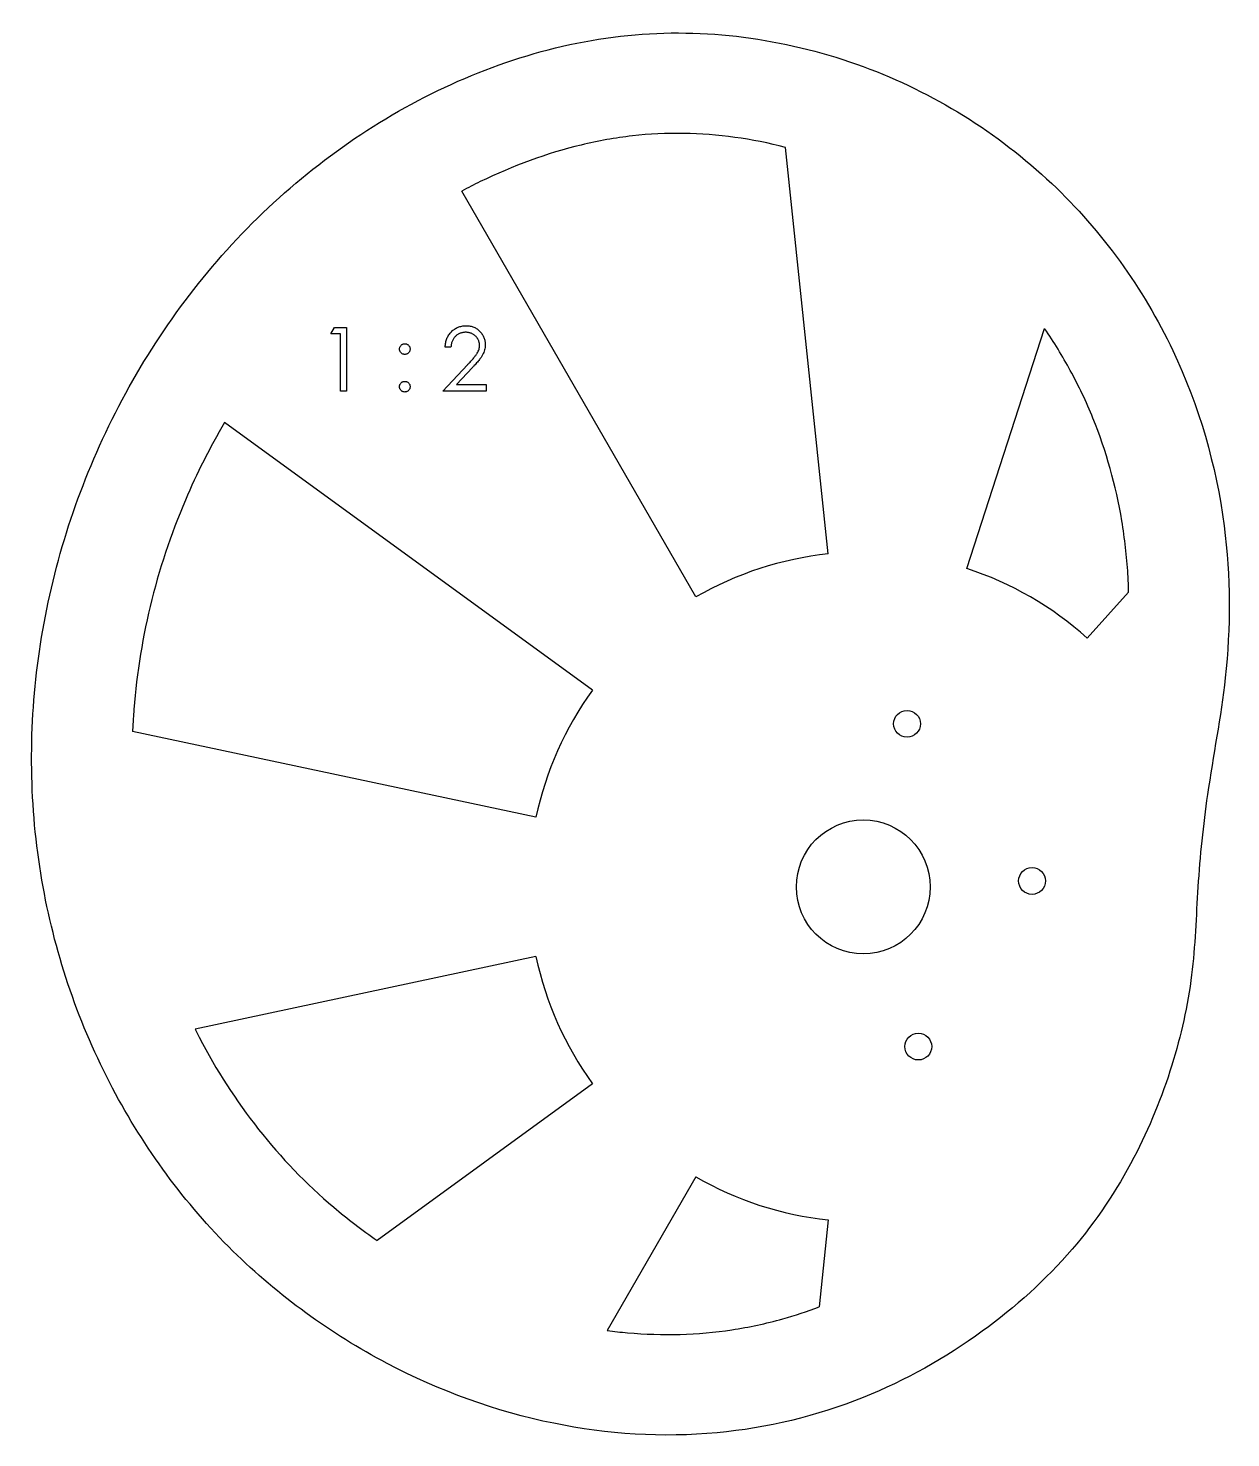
# Paper-space layout '_Right' of a CAD drawing. Header units: millimetres. Extents: x 630 to 810, y -303 to -93.
import ezdxf

# ---------------------------------------------------------------- set-up
doc = ezdxf.new("R2010")
doc.units = ezdxf.units.MM

psp = doc.layouts.new('_Right')

# ---------------------------------------------------------------- linework, layer by layer
at = {"color": 7, "linetype": 'Continuous', "lineweight": 25}
for p, q in [((749.61, -171.44), (743.23, -110.73)), ((729.84, -177.87), (694.84, -117.25)), ((675.28, -138.59), (675.84, -137.61)), ((676.74, -138.59), (675.28, -138.59)), ((675.84, -137.61), (677.6, -137.61)), ((676.74, -147.13), (676.74, -138.59)), ((677.6, -137.61), (677.6, -147.13)), ((770.29, -173.62), (781.93, -137.79)), ((693.23, -140.54), (692.38, -140.54)), ((692.01, -147.13), (695.7, -143.19)), ((696.43, -143.61), (694.05, -146.16)), ((677.6, -147.13), (676.74, -147.13)), ((698.48, -147.13), (692.01, -147.13)), ((694.05, -146.16), (698.48, -146.16)), ((698.48, -146.16), (698.48, -147.13)), ((714.39, -191.78), (659.39, -151.82)), ((788.3, -184.01), (794.49, -177.13)), ((705.93, -210.77), (645.65, -197.96)), ((705.93, -231.56), (654.99, -242.39)), ((714.39, -250.56), (682.2, -273.95)), ((729.84, -264.47), (716.59, -287.42)), ((749.61, -270.89), (748.25, -283.88))]:
    psp.add_line(p, q, dxfattribs=at)
for centre, radius in [((761.37, -196.81), 2), ((754.84, -221.17), 10), ((780.05, -220.28), 2), ((763.06, -245.01), 2)]:
    psp.add_circle(centre, radius, dxfattribs=at)
for start, end in [(96, 120), (48, 72), (144, 168), (192, 216), (240, 264)]:
    psp.add_arc((754.84, -221.17), 50, start, end, dxfattribs=at)
for points, knots in [([(804.84, -221.17), (805.13, -216.56), (806.2, -206.1), (809.77, -188.37), (809.7, -165.59), (802.12, -139.29), (783.88, -114.05), (755.28, -96.32), (720.3, -91.17), (686.21, -102.47), (658.39, -124.71), (639.27, -154.36), (629.8, -187.54), (630.55, -221.05), (641.03, -251.49), (659.15, -276.23), (682.49, -293.14), (707.67, -302.34), (732.44, -303.93), (754.56, -298.59), (772.45, -288.52), (786.24, -276.17), (795.5, -262.28), (801.21, -248.27), (804.31, -234.56), (804.56, -225.56), (804.84, -221.17)], [0, 0, 0, 0, 0.022603, 0.051396, 0.088411, 0.132946, 0.183236, 0.237271, 0.293454, 0.350508, 0.407908, 0.464783, 0.520431, 0.574397, 0.62628, 0.675636, 0.722129, 0.765312, 0.805204, 0.841866, 0.875057, 0.904762, 0.931631, 0.955989, 0.978497, 1, 1, 1, 1]), ([(743.23, -110.73), (738.23, -109.43), (730.45, -108.36), (720.33, -108.84), (710.13, -110.67), (701.53, -113.82), (695.76, -116.76), (694.84, -117.25)], [0.25055863, 0.25055863, 0.25055863, 0.25055863, 0.28125, 0.296875, 0.3125, 0.34375, 0.34971987, 0.34971987, 0.34971987, 0.34971987]), ([(692.38, -140.54), (692.38, -140.43), (692.39, -140.2), (692.44, -139.88), (692.52, -139.57), (692.62, -139.27), (692.75, -139), (692.9, -138.73), (693.09, -138.48), (693.29, -138.25), (693.52, -138.04), (693.76, -137.86), (694.02, -137.71), (694.28, -137.58), (694.57, -137.49), (694.86, -137.41), (695.17, -137.37), (695.38, -137.37), (695.48, -137.36)], [0, 0, 0, 0, 0.068791, 0.135103, 0.198979, 0.261904, 0.323495, 0.385195, 0.446969, 0.509765, 0.572251, 0.633405, 0.693251, 0.752583, 0.812579, 0.873275, 0.93555, 1, 1, 1, 1]), ([(695.44, -138.34), (695.36, -138.34), (695.22, -138.35), (695, -138.37), (694.8, -138.42), (694.6, -138.48), (694.42, -138.56), (694.24, -138.66), (694.07, -138.78), (693.92, -138.92), (693.77, -139.07), (693.65, -139.24), (693.54, -139.42), (693.44, -139.61), (693.36, -139.82), (693.3, -140.05), (693.25, -140.29), (693.24, -140.45), (693.23, -140.54)], [0, 0, 0, 0, 0.064439, 0.126547, 0.186887, 0.245878, 0.304041, 0.362191, 0.420976, 0.48066, 0.5406, 0.600689, 0.661936, 0.724443, 0.789038, 0.856314, 0.926352, 1, 1, 1, 1]), ([(697.5, -140.27), (697.5, -140.21), (697.5, -140.08), (697.47, -139.89), (697.42, -139.71), (697.36, -139.53), (697.27, -139.37), (697.17, -139.21), (697.05, -139.05), (696.91, -138.91), (696.75, -138.78), (696.59, -138.66), (696.42, -138.56), (696.24, -138.48), (696.05, -138.42), (695.85, -138.37), (695.65, -138.35), (695.51, -138.34), (695.44, -138.34)], [0, 0, 0, 0, 0.061965, 0.122122, 0.180988, 0.239933, 0.299906, 0.359989, 0.421776, 0.486576, 0.551535, 0.615018, 0.677259, 0.73973, 0.80305, 0.866495, 0.931973, 1, 1, 1, 1]), ([(695.48, -137.36), (695.59, -137.37), (695.79, -137.37), (696.09, -137.41), (696.38, -137.48), (696.65, -137.57), (696.9, -137.69), (697.14, -137.84), (697.36, -138.01), (697.57, -138.2), (697.75, -138.42), (697.91, -138.64), (698.05, -138.88), (698.17, -139.12), (698.25, -139.38), (698.31, -139.64), (698.35, -139.92), (698.36, -140.1), (698.36, -140.2)], [0, 0, 0, 0, 0.069475, 0.136517, 0.200789, 0.26383, 0.325735, 0.387291, 0.449509, 0.512968, 0.576275, 0.63758, 0.697903, 0.757172, 0.816599, 0.876653, 0.93729, 1, 1, 1, 1]), ([(794.49, -177.13), (794.47, -176.24), (794.31, -172.66), (793.31, -163.81), (790.42, -153.49), (785.99, -144.14), (783.32, -139.8), (781.93, -137.79)], [0.07293521, 0.07293521, 0.07293521, 0.07293521, 0.078125, 0.09375, 0.125, 0.140625, 0.15509013, 0.15509013, 0.15509013, 0.15509013]), ([(685.54, -140.84), (685.54, -140.79), (685.55, -140.69), (685.59, -140.54), (685.67, -140.4), (685.77, -140.28), (685.89, -140.18), (686.02, -140.11), (686.17, -140.06), (686.28, -140.05), (686.33, -140.05)], [0, 0, 0, 0, 0.126257, 0.249407, 0.371465, 0.498805, 0.627129, 0.750535, 0.872218, 1, 1, 1, 1]), ([(686.33, -141.64), (686.28, -141.64), (686.17, -141.63), (686.02, -141.59), (685.89, -141.51), (685.77, -141.41), (685.67, -141.29), (685.59, -141.15), (685.55, -141), (685.54, -140.9), (685.54, -140.84)], [0, 0, 0, 0, 0.127574, 0.248624, 0.371829, 0.498962, 0.626095, 0.747954, 0.870903, 1, 1, 1, 1]), ([(686.33, -140.05), (686.38, -140.05), (686.49, -140.06), (686.64, -140.1), (686.77, -140.18), (686.89, -140.28), (686.99, -140.4), (687.07, -140.53), (687.11, -140.69), (687.12, -140.79), (687.12, -140.84)], [0, 0, 0, 0, 0.127519, 0.249986, 0.371792, 0.49887, 0.625948, 0.748492, 0.870959, 1, 1, 1, 1]), ([(687.12, -140.84), (687.12, -140.9), (687.11, -141), (687.07, -141.15), (686.99, -141.29), (686.89, -141.41), (686.77, -141.51), (686.64, -141.59), (686.49, -141.63), (686.38, -141.64), (686.33, -141.64)], [0, 0, 0, 0, 0.129041, 0.251508, 0.374052, 0.50113, 0.628208, 0.750014, 0.872481, 1, 1, 1, 1]), ([(695.7, -143.19), (695.79, -143.1), (695.97, -142.92), (696.21, -142.65), (696.43, -142.41), (696.63, -142.18), (696.79, -141.98), (696.94, -141.79), (697.06, -141.62), (697.19, -141.42), (697.32, -141.18), (697.43, -140.88), (697.49, -140.58), (697.5, -140.38), (697.5, -140.27)], [0, 0, 0, 0, 0.110803, 0.212829, 0.306101, 0.390647, 0.466924, 0.534481, 0.593587, 0.644557, 0.7362, 0.825024, 0.911986, 1, 1, 1, 1]), ([(698.36, -140.2), (698.35, -140.33), (698.35, -140.59), (698.27, -140.98), (698.14, -141.35), (698, -141.65), (697.85, -141.9), (697.72, -142.1), (697.56, -142.31), (697.38, -142.54), (697.18, -142.79), (696.95, -143.05), (696.7, -143.33), (696.52, -143.52), (696.43, -143.61)], [0, 0, 0, 0, 0.098702, 0.195672, 0.292422, 0.391343, 0.444462, 0.504229, 0.570352, 0.642546, 0.722288, 0.807921, 0.90047, 1, 1, 1, 1]), ([(685.54, -146.46), (685.54, -146.41), (685.55, -146.3), (685.59, -146.15), (685.67, -146.02), (685.77, -145.9), (685.89, -145.79), (686.02, -145.72), (686.17, -145.68), (686.28, -145.67), (686.33, -145.67)], [0, 0, 0, 0, 0.129097, 0.252046, 0.373905, 0.501038, 0.628171, 0.751376, 0.872426, 1, 1, 1, 1]), ([(686.33, -147.26), (686.28, -147.25), (686.17, -147.25), (686.02, -147.2), (685.89, -147.13), (685.77, -147.03), (685.67, -146.9), (685.59, -146.77), (685.55, -146.62), (685.54, -146.51), (685.54, -146.46)], [0, 0, 0, 0, 0.127757, 0.249414, 0.372796, 0.500111, 0.62861, 0.750643, 0.873768, 1, 1, 1, 1]), ([(686.33, -145.67), (686.38, -145.67), (686.49, -145.68), (686.64, -145.72), (686.77, -145.8), (686.89, -145.9), (686.99, -146.02), (687.07, -146.15), (687.11, -146.3), (687.12, -146.41), (687.12, -146.46)], [0, 0, 0, 0, 0.127519, 0.249986, 0.371792, 0.49887, 0.625948, 0.748492, 0.870959, 1, 1, 1, 1]), ([(687.12, -146.46), (687.12, -146.51), (687.11, -146.62), (687.07, -146.77), (686.99, -146.9), (686.9, -147.03), (686.77, -147.13), (686.64, -147.2), (686.49, -147.25), (686.38, -147.25), (686.33, -147.26)], [0, 0, 0, 0, 0.126178, 0.248821, 0.37154, 0.499984, 0.627244, 0.749226, 0.872298, 1, 1, 1, 1]), ([(659.39, -151.82), (657.2, -155.55), (652.73, -164.42), (647.83, -179.18), (646.03, -190.93), (645.69, -197.21), (645.65, -197.96)], [0.44452131, 0.44452131, 0.44452131, 0.44452131, 0.46875, 0.5, 0.53125, 0.53548301, 0.53548301, 0.53548301, 0.53548301]), ([(654.99, -242.39), (655.2, -242.81), (657.89, -248.11), (664.09, -257.74), (673.47, -267.47), (679.95, -272.4), (682.2, -273.95)], [0.62236748, 0.62236748, 0.62236748, 0.62236748, 0.625, 0.65625, 0.6875, 0.7031813, 0.7031813, 0.7031813, 0.7031813]), ([(716.59, -287.42), (717.6, -287.55), (721.23, -287.95), (727.49, -288.15), (735.22, -287.47), (742.19, -285.97), (746.46, -284.56), (748.25, -283.88)], [0.77526031, 0.77526031, 0.77526031, 0.77526031, 0.78125, 0.796875, 0.8125, 0.828125, 0.83968743, 0.83968743, 0.83968743, 0.83968743])]:
    psp.add_open_spline(points, degree=3, knots=knots, dxfattribs=at)

doc.saveas('drawing.dxf')
